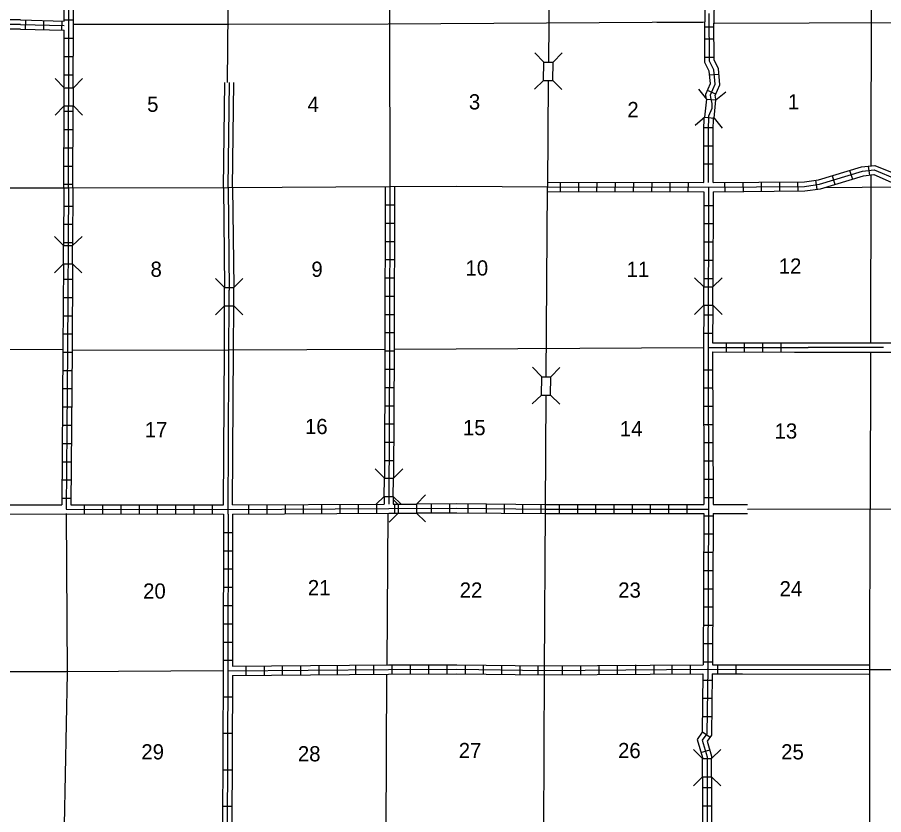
# Model space of a CAD drawing. Extents: x 1356832 to 1861225, y 15916437 to 16327402.
# Drawn here: x 1625983 to 1654445, y 16189118 to 16215325 of the extents above; entities that cross this region are included whole.
import ezdxf

# ---------------------------------------------------------------- set-up
doc = ezdxf.new("R2010")
doc.units = 0
for name, color, linetype in [('L10', 7, 'Continuous'), ('L11', 7, 'Continuous'), ('L13', 7, 'Continuous'), ('L14', 7, 'Continuous'), ('L18', 7, 'Continuous'), ('L3', 7, 'Continuous'), ('L4', 7, 'Continuous'), ('L8', 7, 'Continuous'), ('L9', 7, 'Continuous')]:
    doc.layers.add(name, color=color, linetype=linetype)

msp = doc.modelspace()

# ---------------------------------------------------------------- linework, layer by layer
at = {"layer": 'L10'}
for p, q in [((1651515, 16204621), (1654007, 16204623)), ((1654007, 16204623), (1656955, 16204627)), ((1651520, 16204320), (1654007, 16204322)), ((1654007, 16204322), (1656956, 16204326))]:
    msp.add_line(p, q, dxfattribs=at)
at = {"layer": 'L11'}
for p, q in [((1632761, 16209731), (1632798, 16213178)), ((1633057, 16209731), (1633099, 16213178)), ((1632761, 16209731), (1632793, 16206452)), ((1633057, 16209731), (1633094, 16206462)), ((1632786, 16204392), (1632793, 16205844)), ((1633085, 16204392), (1633094, 16205844)), ((1632761, 16199297), (1632786, 16204392)), ((1633057, 16199297), (1633085, 16204392)), ((1648843, 16199313), (1649971, 16199315)), ((1648843, 16199012), (1649972, 16199014))]:
    msp.add_line(p, q, dxfattribs=at)
for points in [[(1622608, 16199297), (1627444, 16199303)], [(1622441, 16198996), (1627592, 16199002)], [(1649810, 16194043), (1653960, 16194038)], [(1649810, 16193742), (1653960, 16193737)]]:
    msp.add_lwpolyline(points, dxfattribs=at)
at = {"layer": 'L13'}
for p, q in [((1654050, 16220419), (1654023, 16210443)), ((1648884, 16215137), (1659308, 16215169)), ((1654023, 16210142), (1654007, 16204623)), ((1622489, 16204395), (1627482, 16204422)), ((1654007, 16204303), (1654002, 16199170)), ((1649972, 16199164), (1659197, 16199178)), ((1653992, 16199170), (1653980, 16193887)), ((1627592, 16199012), (1627618, 16193764)), ((1638152, 16199028), (1638125, 16194038)), ((1627618, 16193764), (1627523, 16188769)), ((1638115, 16193737), (1638093, 16188554)), ((1653981, 16193887), (1653975, 16188753)), ((1653981, 16193887), (1659176, 16193877))]:
    msp.add_line(p, q, dxfattribs=at)
for points in [[(1638194, 16220212), (1638226, 16209762)], [(1632941, 16220169), (1632882, 16213178)], [(1627824, 16215095), (1632935, 16215095), (1638168, 16215106), (1648568, 16215181)], [(1652523, 16209736), (1654957, 16209752)], [(1627782, 16204387), (1632935, 16204393)], [(1632935, 16204392), (1638057, 16204414)], [(1638358, 16204414), (1648527, 16204477)], [(1622425, 16193822), (1627592, 16193822), (1632750, 16193854)]]:
    msp.add_lwpolyline(points, dxfattribs=at)
at = {"layer": 'L18'}
for p, q in [((1643284, 16213854), (1642983, 16214161)), ((1643585, 16213854), (1643886, 16214155)), ((1643273, 16213252), (1643284, 16213854)), ((1643284, 16213854), (1643585, 16213854)), ((1643574, 16213252), (1643585, 16213854)), ((1627523, 16213010), (1627228, 16213310)), ((1627824, 16213010), (1628125, 16213310)), ((1643273, 16213252), (1642978, 16212962)), ((1643273, 16213252), (1643574, 16213252)), ((1643574, 16213252), (1643875, 16212951)), ((1627523, 16213010), (1627824, 16213010)), ((1627523, 16212413), (1627523, 16213010)), ((1627824, 16212413), (1627824, 16213010)), ((1648632, 16212635), (1648368, 16212962)), ((1648933, 16212614), (1649261, 16212878)), ((1648574, 16212038), (1648632, 16212635)), ((1648632, 16212635), (1648933, 16212614)), ((1648875, 16212012), (1648933, 16212614)), ((1627523, 16212413), (1627228, 16212112)), ((1627523, 16212413), (1627824, 16212413)), ((1627824, 16212413), (1628125, 16212112)), ((1648574, 16212038), (1648252, 16211769)), ((1648574, 16212038), (1648875, 16212012)), ((1648875, 16212012), (1649139, 16211684)), ((1627502, 16207830), (1627207, 16208125)), ((1627798, 16207830), (1628109, 16208125)), ((1627502, 16207830), (1627798, 16207830)), ((1627502, 16207228), (1627502, 16207830)), ((1627798, 16207228), (1627798, 16207830)), ((1627502, 16207228), (1627201, 16206927)), ((1627502, 16207228), (1627798, 16207228)), ((1627798, 16207228), (1628099, 16206927)), ((1632793, 16206446), (1632492, 16206742)), ((1633094, 16206446), (1633389, 16206742)), ((1648532, 16206462), (1648231, 16206763)), ((1648833, 16206462), (1649134, 16206763)), ((1632793, 16206446), (1633094, 16206446)), ((1632793, 16205844), (1632793, 16206446)), ((1633094, 16205844), (1633094, 16206446)), ((1648532, 16206462), (1648833, 16206462)), ((1648532, 16205860), (1648532, 16206462)), ((1648833, 16205860), (1648833, 16206462)), ((1632793, 16205844), (1632492, 16205544)), ((1632793, 16205844), (1633094, 16205844)), ((1633094, 16205844), (1633389, 16205544)), ((1648532, 16205860), (1648231, 16205559)), ((1648532, 16205860), (1648833, 16205860)), ((1648833, 16205860), (1649134, 16205559)), ((1643210, 16203511), (1642909, 16203822)), ((1643511, 16203511), (1643806, 16203812)), ((1643199, 16202909), (1643210, 16203511)), ((1643210, 16203511), (1643511, 16203511)), ((1643500, 16202909), (1643511, 16203511)), ((1643199, 16202909), (1642898, 16202618)), ((1643199, 16202909), (1643500, 16202909)), ((1643500, 16202909), (1643801, 16202613)), ((1638041, 16200179), (1637740, 16200485)), ((1638342, 16200179), (1638643, 16200480)), ((1638036, 16199577), (1638041, 16200179)), ((1638041, 16200179), (1638342, 16200179)), ((1638331, 16199577), (1638342, 16200179)), ((1638036, 16199577), (1637777, 16199329)), ((1638036, 16199577), (1638331, 16199577)), ((1638331, 16199577), (1638585, 16199334)), ((1638331, 16199477), (1638484, 16199329)), ((1639092, 16199329), (1639393, 16199635)), ((1638490, 16199329), (1638490, 16199028)), ((1638490, 16199329), (1638585, 16199329)), ((1638585, 16199329), (1639092, 16199329)), ((1639092, 16199329), (1639092, 16199028)), ((1638490, 16199028), (1638194, 16198727)), ((1638490, 16199028), (1639092, 16199028)), ((1639092, 16199028), (1639393, 16198738)), ((1648490, 16190960), (1648194, 16191261)), ((1648791, 16190960), (1649092, 16191261)), ((1648490, 16190960), (1648791, 16190960)), ((1648490, 16190363), (1648490, 16190960)), ((1648791, 16190363), (1648791, 16190960)), ((1648490, 16190363), (1648194, 16190062)), ((1648490, 16190363), (1648791, 16190363)), ((1648791, 16190363), (1649092, 16190062))]:
    msp.add_line(p, q, dxfattribs=at)
at = {"layer": 'L3'}
for points in [[(1643474, 16225697), (1643484, 16220402), (1643431, 16213854)], [(1643426, 16213252), (1643400, 16209752)], [(1643358, 16203511), (1643400, 16209752)], [(1643300, 16186826), (1643284, 16188595), (1643300, 16193859), (1643331, 16199160), (1643358, 16202909)]]:
    msp.add_lwpolyline(points, dxfattribs=at)
at = {"layer": 'L4'}
msp.add_lwpolyline([(1622502, 16209720), (1627661, 16209720), (1632909, 16209731), (1638226, 16209762), (1640417, 16209778), (1643400, 16209752)], dxfattribs=at)
at = {"layer": 'L8'}
for p, q in [((1648605, 16220259), (1648569, 16215181)), ((1648907, 16220259), (1648867, 16215138)), ((1626093, 16215088), (1624475, 16215086)), ((1626093, 16215238), (1624539, 16215236)), ((1626252, 16215231), (1626244, 16214933)), ((1626848, 16215215), (1626841, 16214917)), ((1627445, 16215200), (1627437, 16214902)), ((1627523, 16215238), (1627824, 16215238)), ((1648500, 16215153), (1646990, 16215153)), ((1626093, 16214937), (1624539, 16214935)), ((1648569, 16215013), (1648868, 16215013)), ((1627523, 16214636), (1627824, 16214636)), ((1648875, 16214604), (1648574, 16214604)), ((1627523, 16214034), (1627824, 16214034)), ((1648875, 16214002), (1648574, 16214002)), ((1627518, 16213437), (1627819, 16213437)), ((1649034, 16213442), (1648733, 16213421)), ((1648933, 16212804), (1648659, 16212920)), ((1627518, 16212239), (1627819, 16212239)), ((1648843, 16211695), (1648542, 16211695)), ((1627518, 16211637), (1627819, 16211637)), ((1648843, 16211093), (1648542, 16211093)), ((1627508, 16211035), (1627809, 16211035)), ((1627508, 16210438), (1627809, 16210438)), ((1648843, 16210496), (1648542, 16210496)), ((1653326, 16210296), (1653416, 16210005)), ((1653933, 16210438), (1653975, 16210137)), ((1652201, 16209968), (1652244, 16209667)), ((1652751, 16210121), (1652840, 16209826)), ((1627508, 16209836), (1627809, 16209836)), ((1632909, 16209731), (1632941, 16206362)), ((1643822, 16209905), (1643817, 16209604)), ((1644424, 16209905), (1644419, 16209604)), ((1645026, 16209905), (1645016, 16209604)), ((1645623, 16209905), (1645617, 16209604)), ((1646225, 16209894), (1646214, 16209593)), ((1646827, 16209894), (1646816, 16209593)), ((1647423, 16209894), (1647418, 16209593)), ((1648025, 16209894), (1648014, 16209593)), ((1649218, 16209905), (1649224, 16209604)), ((1649815, 16209905), (1649825, 16209604)), ((1650417, 16209910), (1650422, 16209609)), ((1651019, 16209910), (1651024, 16209609)), ((1651615, 16209921), (1651626, 16209620)), ((1627508, 16209118), (1627809, 16209118)), ((1638073, 16209160), (1638374, 16209160)), ((1648542, 16209145), (1648843, 16209145)), ((1638073, 16208564), (1638374, 16208564)), ((1648542, 16208543), (1648843, 16208543)), ((1627502, 16208521), (1627798, 16208521)), ((1638067, 16207962), (1638368, 16207962)), ((1627502, 16207920), (1627798, 16207920)), ((1648532, 16207946), (1648833, 16207946)), ((1638067, 16207360), (1638368, 16207360)), ((1648532, 16207344), (1648833, 16207344)), ((1627492, 16206721), (1627793, 16206721)), ((1638067, 16206763), (1638368, 16206763)), ((1648532, 16206742), (1648833, 16206742)), ((1627492, 16206119), (1627793, 16206119)), ((1638067, 16206161), (1638368, 16206161)), ((1627492, 16205517), (1627793, 16205517)), ((1638057, 16205559), (1638358, 16205559)), ((1648527, 16205544), (1648822, 16205544)), ((1627481, 16204920), (1627782, 16204920)), ((1638057, 16204963), (1638358, 16204963)), ((1648527, 16204947), (1648822, 16204947)), ((1648822, 16204630), (1651515, 16204621)), ((1649276, 16204329), (1649276, 16204630)), ((1649873, 16204329), (1649873, 16204630)), ((1650475, 16204319), (1650475, 16204620)), ((1651077, 16204319), (1651077, 16204620)), ((1627476, 16204322), (1627777, 16204322)), ((1638057, 16204361), (1638358, 16204361)), ((1648674, 16204477), (1651959, 16204472)), ((1648822, 16204329), (1651520, 16204320)), ((1627476, 16203722), (1627777, 16203722)), ((1638057, 16203759), (1638358, 16203759)), ((1648527, 16203743), (1648822, 16203743)), ((1638051, 16203162), (1638352, 16203162)), ((1648532, 16203146), (1648833, 16203146)), ((1627476, 16203120), (1627777, 16203120)), ((1638051, 16202560), (1638352, 16202560)), ((1627465, 16202518), (1627766, 16202518)), ((1648532, 16202544), (1648833, 16202544)), ((1627465, 16201921), (1627766, 16201921)), ((1638051, 16201964), (1638352, 16201964)), ((1648532, 16201943), (1648833, 16201943)), ((1627460, 16201320), (1627761, 16201320)), ((1638041, 16201362), (1638342, 16201362)), ((1648532, 16201346), (1648833, 16201346)), ((1627450, 16200718), (1627750, 16200718)), ((1638041, 16200760), (1638342, 16200760)), ((1648532, 16200744), (1648833, 16200744)), ((1627450, 16200121), (1627750, 16200121)), ((1648542, 16200142), (1648843, 16200142)), ((1627444, 16199519), (1627740, 16199519)), ((1648542, 16199545), (1648843, 16199545)), ((1628194, 16199002), (1628194, 16199303)), ((1628791, 16199002), (1628791, 16199303)), ((1629392, 16199002), (1629392, 16199303)), ((1629994, 16199002), (1629994, 16199303)), ((1630591, 16198996), (1630591, 16199297)), ((1631193, 16198996), (1631193, 16199297)), ((1631790, 16198996), (1631790, 16199297)), ((1632391, 16198996), (1632391, 16199297)), ((1633590, 16199002), (1633590, 16199303)), ((1634192, 16199002), (1634192, 16199303)), ((1634794, 16199002), (1634794, 16199303)), ((1635390, 16199012), (1635390, 16199313)), ((1635992, 16199012), (1635992, 16199313)), ((1636594, 16199017), (1636594, 16199318)), ((1637191, 16199017), (1637191, 16199318)), ((1637793, 16199028), (1637793, 16199329)), ((1638389, 16199028), (1638389, 16199329)), ((1639593, 16199039), (1639593, 16199334)), ((1640190, 16199044), (1640190, 16199345)), ((1640792, 16199039), (1640792, 16199334)), ((1641394, 16199039), (1641394, 16199334)), ((1641990, 16199028), (1641990, 16199329)), ((1642592, 16199017), (1642592, 16199318)), ((1643194, 16199012), (1643194, 16199313)), ((1643791, 16199012), (1643791, 16199313)), ((1644393, 16199012), (1644393, 16199313)), ((1644989, 16199012), (1644989, 16199313)), ((1645591, 16199012), (1645591, 16199313)), ((1646193, 16199012), (1646193, 16199313)), ((1646790, 16199012), (1646790, 16199313)), ((1647391, 16199012), (1647391, 16199313)), ((1647993, 16199012), (1647993, 16199313)), ((1648542, 16198943), (1648843, 16198943)), ((1632761, 16198394), (1633057, 16198394)), ((1648532, 16198347), (1648833, 16198347)), ((1632761, 16197792), (1633057, 16197792)), ((1648532, 16197745), (1648833, 16197745)), ((1632761, 16197196), (1633057, 16197196)), ((1648532, 16197143), (1648833, 16197143)), ((1632761, 16196594), (1633057, 16196594)), ((1648527, 16196546), (1648822, 16196546)), ((1632750, 16195997), (1633051, 16195997)), ((1648527, 16195944), (1648822, 16195944)), ((1632750, 16195395), (1633051, 16195395)), ((1648527, 16195342), (1648822, 16195342)), ((1632750, 16194793), (1633051, 16194793)), ((1648516, 16194746), (1648817, 16194746)), ((1632750, 16194197), (1633051, 16194197)), ((1635903, 16193722), (1635903, 16194017)), ((1636499, 16193722), (1636499, 16194017)), ((1637101, 16193727), (1637101, 16194028)), ((1637698, 16193737), (1637698, 16194038)), ((1638300, 16193737), (1638300, 16194038)), ((1638901, 16193737), (1638901, 16194038)), ((1639498, 16193743), (1639498, 16194044)), ((1640100, 16193743), (1640100, 16194044)), ((1640702, 16193743), (1640702, 16194044)), ((1641299, 16193737), (1641299, 16194038)), ((1641900, 16193727), (1641900, 16194028)), ((1642502, 16193722), (1642502, 16194017)), ((1643898, 16193722), (1643898, 16194017)), ((1644498, 16193722), (1644498, 16194017)), ((1645098, 16193722), (1645098, 16194017)), ((1645702, 16193727), (1645702, 16194028)), ((1646300, 16193737), (1646300, 16194038)), ((1646900, 16193737), (1646900, 16194038)), ((1647500, 16193737), (1647500, 16194038)), ((1648099, 16193743), (1648099, 16194044)), ((1648516, 16194144), (1648817, 16194144)), ((1648998, 16193743), (1648998, 16194044)), ((1649597, 16193743), (1649597, 16194044)), ((1633500, 16193700), (1633500, 16194001)), ((1634102, 16193700), (1634102, 16194001)), ((1634699, 16193711), (1634699, 16194012)), ((1635301, 16193711), (1635301, 16194012)), ((1643099, 16193711), (1643099, 16194012)), ((1648506, 16193542), (1648806, 16193542)), ((1648500, 16192945), (1648801, 16192945)), ((1648490, 16192343), (1648791, 16192343)), ((1648490, 16191837), (1648743, 16191668)), ((1648442, 16191161), (1648733, 16191245)), ((1648490, 16190010), (1648791, 16190010)), ((1648490, 16189413), (1648791, 16189413))]:
    msp.add_line(p, q, dxfattribs=at)
for points in [[(1627661, 16209720), (1627677, 16215053), (1627708, 16220285), (1627761, 16230935), (1627766, 16236236)], [(1627523, 16215201), (1627560, 16220138)], [(1627819, 16213020), (1627824, 16215053), (1627861, 16220138)], [(1648690, 16209894), (1648690, 16211594), (1648701, 16212086), (1648806, 16212339), (1648806, 16212497), (1648764, 16212687), (1648759, 16212777), (1648907, 16213126), (1648865, 16213596), (1648727, 16213881), (1648717, 16215454)], [(1626089, 16215088), (1627520, 16215051)], [(1626093, 16215238), (1627523, 16215201)], [(1648616, 16212661), (1648606, 16212804), (1648759, 16213152), (1648717, 16213553), (1648574, 16213844), (1648568, 16215181)], [(1648933, 16212629), (1648917, 16212714), (1648907, 16212751), (1649060, 16213105), (1649018, 16213638), (1648875, 16213912), (1648867, 16215137)], [(1626093, 16214937), (1627523, 16214905)], [(1627518, 16213036), (1627523, 16214905)], [(1627508, 16209720), (1627518, 16212397)], [(1627809, 16209720), (1627819, 16212402)], [(1648542, 16209894), (1648542, 16211594), (1648548, 16212038)], [(1648843, 16209894), (1648843, 16211594), (1648849, 16212027)], [(1643400, 16209752), (1648690, 16209746), (1651848, 16209768), (1652333, 16209836), (1653748, 16210264), (1654134, 16210311), (1654868, 16210005), (1655216, 16209752), (1659208, 16209762)], [(1648843, 16209894), (1651842, 16209921), (1652302, 16209984), (1653717, 16210412), (1654150, 16210459), (1654942, 16210137), (1655264, 16209905), (1659208, 16209910)], [(1648843, 16209593), (1651858, 16209620), (1652365, 16209688), (1653785, 16210111), (1654118, 16210164), (1654794, 16209868), (1655169, 16209604), (1659208, 16209609)], [(1627508, 16209720), (1627502, 16207830)], [(1627661, 16209720), (1627634, 16204419), (1627592, 16199155)], [(1627809, 16209720), (1627798, 16207835)], [(1638073, 16209762), (1638057, 16204419), (1638041, 16200179)], [(1638226, 16209762), (1638210, 16204419), (1638183, 16199329)], [(1638374, 16209762), (1638358, 16204419), (1638342, 16200179)], [(1643400, 16209905), (1648542, 16209894)], [(1648690, 16209746), (1648674, 16204477), (1648690, 16199313), (1648664, 16193938), (1648632, 16191778), (1648484, 16191562), (1648643, 16191018), (1648643, 16188753)], [(1643400, 16209604), (1648542, 16209593)], [(1648542, 16209593), (1648532, 16206478)], [(1648843, 16209593), (1648833, 16206478)], [(1627502, 16207228), (1627480, 16204422)], [(1627798, 16207217), (1627782, 16204419), (1627740, 16199303)], [(1648532, 16205844), (1648527, 16204477), (1648542, 16199313)], [(1648833, 16205844), (1648822, 16204630)], [(1627482, 16204422), (1627444, 16199303)], [(1648822, 16204329), (1648843, 16199313)], [(1638036, 16199577), (1638036, 16199329)], [(1638331, 16199577), (1638331, 16199329)], [(1627592, 16199155), (1632909, 16199144), (1638183, 16199176), (1640417, 16199197), (1643331, 16199160), (1648690, 16199160)], [(1627740, 16199303), (1632761, 16199297)], [(1633057, 16199297), (1638036, 16199329)], [(1638331, 16199329), (1638484, 16199329)], [(1639092, 16199334), (1640417, 16199345), (1643331, 16199313), (1648542, 16199313)], [(1627592, 16199002), (1632761, 16198996)], [(1632761, 16198996), (1632750, 16193854)], [(1632909, 16198996), (1632898, 16193843), (1632877, 16188526), (1632877, 16183267)], [(1633057, 16198996), (1633051, 16193996)], [(1633057, 16198996), (1638183, 16199028), (1638484, 16199028)], [(1639081, 16199039), (1640417, 16199044), (1643331, 16199012), (1648542, 16199012)], [(1648542, 16199012), (1648516, 16194044)], [(1648843, 16199012), (1648817, 16194044)], [(1633051, 16193996), (1638173, 16194038), (1640427, 16194044), (1643300, 16194012)], [(1643300, 16194012), (1648516, 16194044)], [(1648817, 16194044), (1649810, 16194043)], [(1632898, 16193843), (1638173, 16193885), (1640427, 16193896), (1643300, 16193859)], [(1633051, 16193695), (1638173, 16193737), (1640427, 16193743), (1643300, 16193711)], [(1643300, 16193711), (1648506, 16193743)], [(1648506, 16193743), (1648484, 16191826), (1648315, 16191588), (1648490, 16190997), (1648490, 16190976)], [(1648806, 16193743), (1648785, 16191726), (1648648, 16191536), (1648791, 16191045), (1648791, 16190960)], [(1648806, 16193743), (1649810, 16193742)], [(1648490, 16190353), (1648490, 16188753)], [(1648791, 16190342), (1648791, 16188753)]]:
    msp.add_lwpolyline(points, dxfattribs=at)
at = {"layer": 'L9'}
for p, q in [((1632909, 16209731), (1632951, 16213178)), ((1632909, 16198996), (1632941, 16206362)), ((1654434, 16204473), (1651959, 16204470)), ((1632750, 16192993), (1633051, 16192993)), ((1632740, 16191794), (1633041, 16191794)), ((1632735, 16190596), (1633036, 16190596)), ((1632724, 16189397), (1633025, 16189397))]:
    msp.add_line(p, q, dxfattribs=at)
for points in [[(1632750, 16193854), (1632750, 16193843), (1632724, 16188679)], [(1643300, 16193859), (1648643, 16193896), (1653960, 16193885)], [(1633051, 16193695), (1633025, 16188679)]]:
    msp.add_lwpolyline(points, dxfattribs=at)

# ---------------------------------------------------------------- texts
at = {"layer": 'L14'}
for s, p in [('3', (1640818, 16212297)), ('5', (1630248, 16212218)), ('4', (1635517, 16212218)), ('2', (1646024, 16212043)), ('1', (1651299, 16212297)), ('12', (1650998, 16206901)), ('8', (1630359, 16206795)), ('9', (1635644, 16206795)), ('10', (1640707, 16206837)), ('11', (1645998, 16206795)), ('17', (1630169, 16201520)), ('16', (1635433, 16201626)), ('15', (1640623, 16201589)), ('14', (1645776, 16201552)), ('13', (1650860, 16201478)), ('20', (1630116, 16196219)), ('21', (1635528, 16196330)), ('22', (1640517, 16196251)), ('23', (1645723, 16196251)), ('24', (1651024, 16196293)), ('27', (1640485, 16190976)), ('26', (1645718, 16190976)), ('29', (1630058, 16190934)), ('28', (1635200, 16190870)), ('25', (1651077, 16190934))]:
    msp.add_text(s, height=500, dxfattribs=at).set_placement(p)

doc.saveas('drawing.dxf')
